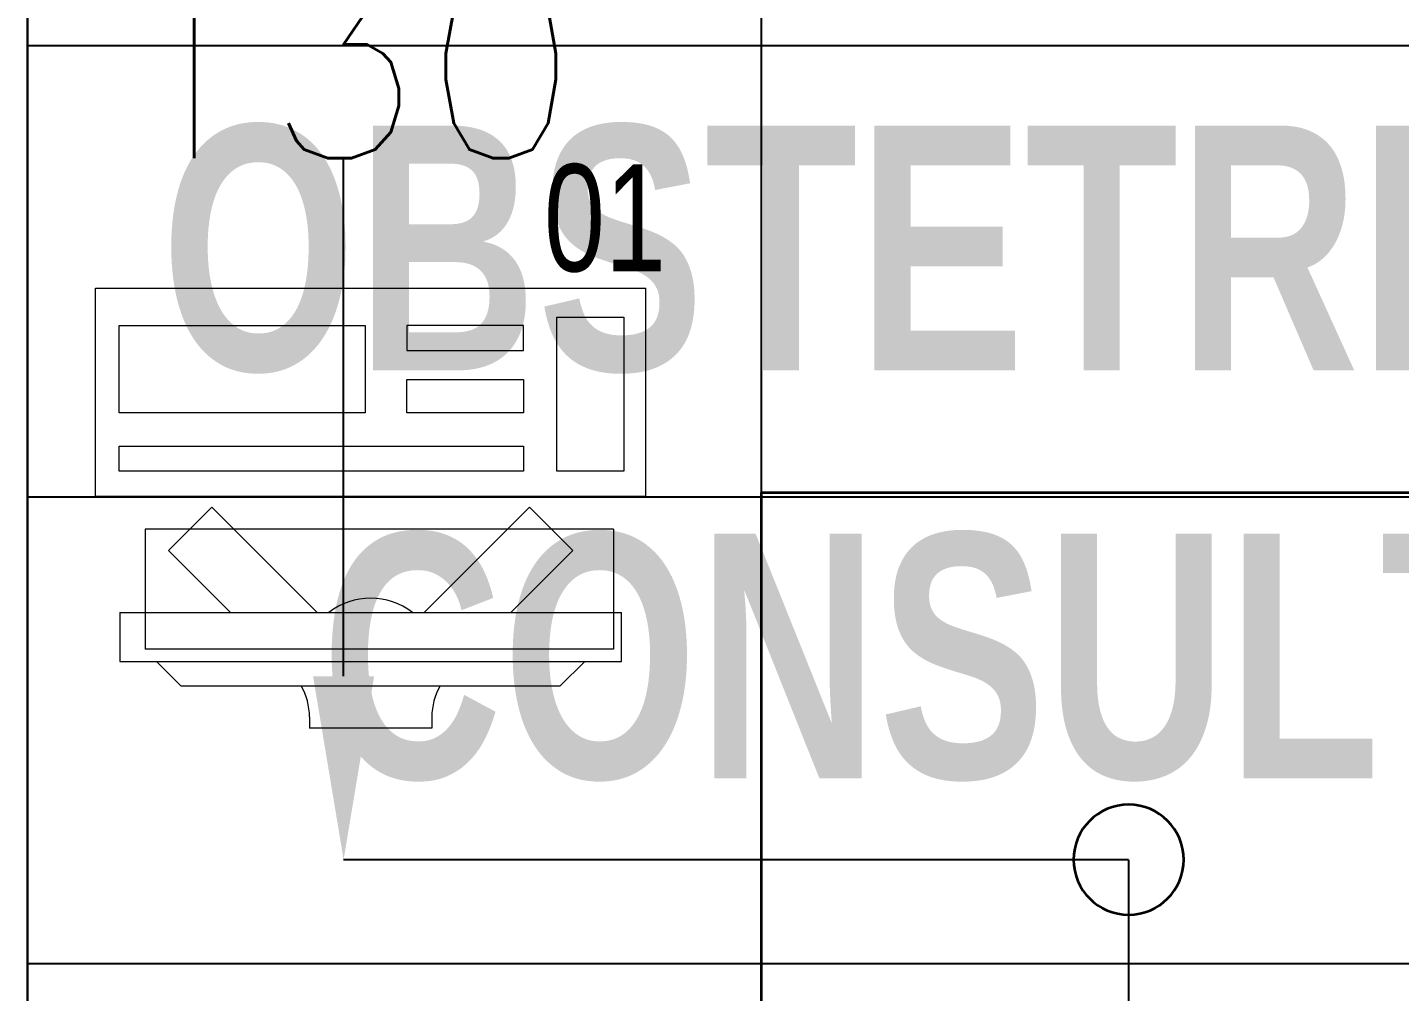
# Model space of a CAD drawing. Extents: x -12260 to 57327, y -29287 to 19916.
# Drawn here: x 25876 to 26997, y -4214 to -3426 of the extents above; entities that cross this region are included whole.
import ezdxf
from ezdxf.enums import TextEntityAlignment as Align

# ---------------------------------------------------------------- set-up
doc = ezdxf.new("R2010")
doc.units = 0
doc.header["$LTSCALE"] = 0.25
doc.linetypes.add('DASHDOT', pattern=[25.4, 12.7, -6.35, 0, -6.35])
for name, color, linetype, lineweight in [('01-First Floor$0$72_EGR_BASE_TEXT', 252, 'Continuous', 5), ('01-First Floor$0$72_EGR_EQP_TAG', 142, 'Continuous', 5), ('01-First Floor$0$LOADING', 253, 'Continuous', 5), ('01-First Floor$0$Walls', 251, 'Continuous', 5), ('E-DIM', 6, 'Continuous', 18), ('E-LITE-CIRC-NUMB', 6, 'Continuous', 25), ('E-LITE-CLNG', 150, 'Continuous', 35), ('E-LITE-CLNG-CNDT', 6, 'DASHDOT', 35), ('E-LITE-CTRL', 6, 'Continuous', 25), ('E-LITE-IDEN', 6, 'Continuous', 25)]:
    doc.layers.add(name, color=color, linetype=linetype, lineweight=lineweight)
doc.layers.add('01-First Floor$0$FALSE CEILING', color=251, linetype='Continuous')
doc.styles.add('01-First Floor$0$X3G_ENTITY_257CFD', font='swisscl.ttf', dxfattribs={"height": 200})
doc.styles.add('01-First Floor$0$X3G_ENTITY_9EC9', font='swisscl.ttf', dxfattribs={"height": 0.2})
doc.styles.add('DC_SIMPLEX', font='SIMPLEX.shx', dxfattribs={"width": 0.7})
doc.styles.get("Standard").update_dxf_attribs({"font": 'romans.shx'})
doc.dimstyles.get("Standard").update_dxf_attribs({"dimtxt": 150, "dimasz": 150, "dimexe": 0.18, "dimexo": 0.0625, "dimgap": 0.09, "dimtad": 0, "dimtih": 1, "dimtoh": 1, "dimdec": 0, "dimlfac": 0.1, "dimzin": 0, "dimdsep": 46, "dimtxsty": 'Standard', "dimcen": 0.09, "dimclrd": 6, "dimadec": 0, "dimazin": 0, "dimtfac": 1, "dimtdec": 0, "dimtofl": 0, "dimtmove": 0, "dimatfit": 3, "dimfxl": 1, "dimtolj": 1, "dimtzin": 0, "dimarcsym": 0})

# ---------------------------------------------------------------- blocks, each defined once
blk = doc.blocks.new('01-First Floor$0$ITCWLS1-P')
at = {"layer": '01-First Floor$0$LOADING'}
for p, q in [((-0.17, 0.45), (-0.17, 0)), ((-0.17, 0.45), (0, 0.45)), ((0, 0.45), (0, 0)), ((-0.2651, 0.43, 0), (-0.3051, 0.43, 0)), ((-0.3051, 0.43, 0), (-0.3051, 0.02, 0)), ((-0.2651, 0.43, 0), (-0.2651, 0.02, 0)), ((-0.1496, 0.4305), (-0.1291, 0.4305)), ((-0.1291, 0.4305), (-0.1291, 0.4089)), ((-0.197, 0.4094), (-0.295, 0.4094)), ((-0.295, 0.0264), (-0.295, 0.4094)), ((-0.197, 0.0264), (-0.197, 0.4094)), ((-0.3251, 0.38, 0), (-0.3051, 0.4, 0)), ((-0.3251, 0.38, 0), (-0.3251, 0.07, 0)), ((-0.3503, 0.275), (-0.3596, 0.275)), ((-0.3596, 0.175), (-0.3596, 0.275)), ((-0.3503, 0.175), (-0.3596, 0.175)), ((-0.3251, 0.07, 0), (-0.3051, 0.05, 0)), ((-0.197, 0.0264), (-0.295, 0.0264)), ((-0.3051, 0.02, 0), (-0.2651, 0.02, 0)), ((-0.17, 0), (0, 0))]:
    blk.add_line(p, q, dxfattribs=at)
at = {"layer": '01-First Floor$0$LOADING', "extrusion": (2.48281e-10, 3.18408e-10, -1)}
for p, q in [((-0.2651, 0.3395), (-0.2144, 0.3902)), ((-0.1791, 0.3548), (-0.2144, 0.3902)), ((-0.2651, 0.2688), (-0.1791, 0.3548))]:
    blk.add_line(p, q, dxfattribs=at)
at = {"layer": '01-First Floor$0$LOADING', "extrusion": (2.48281e-10, -3.18408e-10, -1)}
for p, q in [((-0.2651, 0.1812), (-0.1791, 0.0952)), ((-0.2651, 0.1105), (-0.2144, 0.0598)), ((-0.1791, 0.0952), (-0.2144, 0.0598))]:
    blk.add_line(p, q, dxfattribs=at)
at = {"layer": '01-First Floor$0$LOADING'}
for points in [[(-0.1291, 0.4089), (-0.1291, 0.1), (-0.1496, 0.1), (-0.1496, 0.4305)], [(-0.1496, 0.1), (-0.1496, 0.1), (-0.1496, 0.1), (-0.1496, 0.1), (-0.1496, 0.1), (-0.1496, 0.1), (-0.1496, 0.1), (-0.1496, 0.1), (-0.1496, 0.1)], [(-0.1496, 0.1), (-0.1496, 0.1), (-0.1496, 0.1), (-0.1496, 0.1), (-0.1496, 0.1), (-0.1496, 0.1), (-0.1496, 0.1), (-0.1496, 0.1), (-0.1496, 0.1), (-0.1496, 0.1), (-0.1496, 0.1), (-0.1496, 0.1), (-0.1496, 0.1), (-0.1496, 0.1), (-0.1496, 0.1), (-0.1496, 0.1), (-0.1496, 0.1), (-0.1496, 0.1)], [(-0.1496, 0.1), (-0.1496, 0.1), (-0.1496, 0.1), (-0.1496, 0.1), (-0.1496, 0.1), (-0.1496, 0.1), (-0.1496, 0.1), (-0.1496, 0.1), (-0.1496, 0.1), (-0.1496, 0.1)], [(-0.1496, 0.1), (-0.1496, 0.1), (-0.1496, 0.1), (-0.1496, 0.1), (-0.1496, 0.1), (-0.1496, 0.1), (-0.1496, 0.1)], [(-0.1496, 0.1), (-0.1496, 0.1), (-0.1496, 0.1), (-0.1496, 0.1), (-0.1496, 0.1), (-0.1496, 0.1), (-0.1496, 0.1), (-0.1496, 0.1), (-0.1496, 0.1), (-0.1496, 0.1)], [(-0.1496, 0.1), (-0.1496, 0.1), (-0.1496, 0.1), (-0.1496, 0.1), (-0.1496, 0.1), (-0.1496, 0.1), (-0.1496, 0.1), (-0.1496, 0.1), (-0.1496, 0.1), (-0.1496, 0.1), (-0.1496, 0.1), (-0.1496, 0.1), (-0.1496, 0.1), (-0.1496, 0.1), (-0.1496, 0.1)], [(-0.1496, 0.1), (-0.1496, 0.1), (-0.1496, 0.1), (-0.1496, 0.1), (-0.1496, 0.1), (-0.1496, 0.1), (-0.1496, 0.1), (-0.1496, 0.1), (-0.1496, 0.1), (-0.1496, 0.1)], [(-0.1496, 0.1), (-0.1496, 0.1), (-0.1496, 0.1), (-0.1496, 0.1), (-0.1496, 0.1), (-0.1496, 0.1), (-0.1496, 0.1), (-0.1496, 0.1), (-0.1496, 0.1), (-0.1496, 0.1)], [(-0.1496, 0.1), (-0.1496, 0.1), (-0.1496, 0.1), (-0.1496, 0.1), (-0.1496, 0.1), (-0.1496, 0.1), (-0.1496, 0.1), (-0.1496, 0.1), (-0.1496, 0.1), (-0.1496, 0.1), (-0.1496, 0.1), (-0.1496, 0.1), (-0.1496, 0.1), (-0.1496, 0.1), (-0.1496, 0.1), (-0.1496, 0.1), (-0.1496, 0.1), (-0.1496, 0.1), (-0.1496, 0.1), (-0.1496, 0.1), (-0.1496, 0.1), (-0.1496, 0.1), (-0.1496, 0.1), (-0.1496, 0.1), (-0.1496, 0.1), (-0.1496, 0.1), (-0.1496, 0.1), (-0.1496, 0.1), (-0.1496, 0.1), (-0.1496, 0.1), (-0.1496, 0.1), (-0.1496, 0.1), (-0.1496, 0.1), (-0.1496, 0.1), (-0.1496, 0.1), (-0.1496, 0.1), (-0.1496, 0.1), (-0.1496, 0.1), (-0.1496, 0.1), (-0.1496, 0.1), (-0.1496, 0.1), (-0.1496, 0.1), (-0.1496, 0.1), (-0.1496, 0.1), (-0.1496, 0.1), (-0.1496, 0.1), (-0.1496, 0.1), (-0.1496, 0.1), (-0.1496, 0.1), (-0.1496, 0.1), (-0.1496, 0.1), (-0.1496, 0.1), (-0.1496, 0.1), (-0.1496, 0.1)], [(-0.1496, 0.1), (-0.1496, 0.1), (-0.1496, 0.1), (-0.1496, 0.1), (-0.1496, 0.1), (-0.1496, 0.1), (-0.1496, 0.1), (-0.1496, 0.1), (-0.1496, 0.1), (-0.1496, 0.1), (-0.1496, 0.1), (-0.1496, 0.1), (-0.1496, 0.1), (-0.1496, 0.1), (-0.1496, 0.1), (-0.1496, 0.1), (-0.1496, 0.1), (-0.1496, 0.1), (-0.1496, 0.1), (-0.1496, 0.1), (-0.1496, 0.1), (-0.1496, 0.1), (-0.1496, 0.1), (-0.1496, 0.1), (-0.1496, 0.1), (-0.1496, 0.1), (-0.1496, 0.1), (-0.1496, 0.1), (-0.1496, 0.1), (-0.1496, 0.1), (-0.1496, 0.1), (-0.1496, 0.1), (-0.1496, 0.1), (-0.1496, 0.1), (-0.1496, 0.1), (-0.1496, 0.1), (-0.1496, 0.1), (-0.1496, 0.1), (-0.1496, 0.1), (-0.1496, 0.1), (-0.1496, 0.1), (-0.1496, 0.1), (-0.1496, 0.1), (-0.1496, 0.1), (-0.1496, 0.1), (-0.1496, 0.1), (-0.1496, 0.1), (-0.1496, 0.1), (-0.1496, 0.1), (-0.1496, 0.1), (-0.1496, 0.1), (-0.1496, 0.1), (-0.1496, 0.1), (-0.1496, 0.1), (-0.1496, 0.1), (-0.1496, 0.1), (-0.1496, 0.1), (-0.1496, 0.1), (-0.1496, 0.1), (-0.1496, 0.1), (-0.1496, 0.1), (-0.1496, 0.1), (-0.1496, 0.1), (-0.1496, 0.1), (-0.1496, 0.1), (-0.1496, 0.1), (-0.1496, 0.1), (-0.1496, 0.1), (-0.1496, 0.1), (-0.1496, 0.1), (-0.1496, 0.1), (-0.1496, 0.1), (-0.1496, 0.1), (-0.1496, 0.1), (-0.1496, 0.1), (-0.1496, 0.1), (-0.1496, 0.1), (-0.1496, 0.1), (-0.1496, 0.1), (-0.1496, 0.1), (-0.1496, 0.1), (-0.1496, 0.1), (-0.1496, 0.1), (-0.1496, 0.1), (-0.1496, 0.1), (-0.1496, 0.1), (-0.1496, 0.1), (-0.1496, 0.1), (-0.1496, 0.1)], [(-0.1496, 0.1), (-0.1496, 0.1), (-0.1496, 0.1), (-0.1496, 0.1), (-0.1496, 0.1), (-0.1496, 0.1), (-0.1496, 0.1), (-0.1496, 0.1), (-0.1496, 0.1), (-0.1496, 0.1), (-0.1496, 0.1), (-0.1496, 0.1)], [(-0.1496, 0.1), (-0.1496, 0.1), (-0.1496, 0.1), (-0.1496, 0.1), (-0.1496, 0.1), (-0.1496, 0.1), (-0.1496, 0.1)], [(-0.1496, 0.1), (-0.1496, 0.1), (-0.1496, 0.1), (-0.1496, 0.1), (-0.1496, 0.1), (-0.1496, 0.1), (-0.1496, 0.1), (-0.1496, 0.1), (-0.1496, 0.1), (-0.1496, 0.1), (-0.1496, 0.1), (-0.1496, 0.1), (-0.1496, 0.1), (-0.1496, 0.1), (-0.1496, 0.1), (-0.1496, 0.1), (-0.1496, 0.1)], [(-0.1496, 0.1), (-0.1496, 0.1), (-0.1496, 0.1), (-0.1496, 0.1), (-0.1496, 0.1), (-0.1496, 0.1), (-0.1496, 0.1), (-0.1496, 0.1), (-0.1496, 0.1), (-0.1496, 0.1), (-0.1496, 0.1), (-0.1496, 0.1), (-0.1496, 0.1), (-0.1496, 0.1), (-0.1496, 0.1), (-0.1496, 0.1), (-0.1496, 0.1), (-0.1496, 0.1), (-0.1496, 0.1), (-0.1496, 0.1), (-0.1496, 0.1), (-0.1496, 0.1), (-0.1496, 0.1), (-0.1496, 0.1), (-0.1496, 0.1), (-0.1496, 0.1), (-0.1496, 0.1), (-0.1496, 0.1), (-0.1496, 0.1), (-0.1496, 0.1), (-0.1496, 0.1), (-0.1496, 0.1), (-0.1496, 0.1), (-0.1496, 0.1), (-0.1496, 0.1), (-0.1496, 0.1), (-0.1496, 0.1), (-0.1496, 0.1), (-0.1496, 0.1), (-0.1496, 0.1), (-0.1496, 0.1), (-0.1496, 0.1), (-0.1496, 0.1), (-0.1496, 0.1), (-0.1496, 0.1), (-0.1496, 0.1), (-0.1496, 0.1), (-0.1496, 0.1), (-0.1496, 0.1), (-0.1496, 0.1), (-0.1496, 0.1), (-0.1496, 0.1), (-0.1496, 0.1), (-0.1496, 0.1), (-0.1496, 0.1), (-0.1496, 0.1), (-0.1496, 0.1), (-0.1496, 0.1), (-0.1496, 0.1), (-0.1496, 0.1), (-0.1496, 0.1), (-0.1496, 0.1), (-0.1496, 0.1), (-0.1496, 0.1), (-0.1496, 0.1), (-0.1496, 0.1), (-0.1496, 0.1), (-0.1496, 0.1), (-0.1496, 0.1), (-0.1496, 0.1), (-0.1496, 0.1), (-0.1496, 0.1), (-0.1496, 0.1), (-0.1496, 0.1), (-0.1496, 0.1), (-0.1496, 0.1), (-0.1496, 0.1), (-0.1496, 0.1), (-0.1496, 0.1), (-0.1496, 0.1), (-0.1496, 0.1), (-0.1496, 0.1), (-0.1496, 0.1), (-0.1496, 0.1), (-0.1496, 0.1), (-0.1496, 0.1), (-0.1496, 0.1), (-0.1496, 0.1), (-0.1496, 0.1), (-0.1496, 0.1), (-0.1496, 0.1), (-0.1496, 0.1), (-0.1496, 0.1), (-0.1496, 0.1), (-0.1496, 0.1), (-0.1496, 0.1), (-0.1496, 0.1), (-0.1496, 0.1), (-0.1496, 0.1), (-0.1496, 0.1), (-0.1496, 0.1), (-0.1496, 0.1), (-0.1496, 0.1), (-0.1496, 0.1), (-0.1496, 0.1), (-0.1496, 0.1), (-0.1496, 0.1), (-0.1496, 0.1), (-0.1496, 0.1), (-0.1496, 0.1), (-0.1496, 0.1)], [(-0.1496, 0.1), (-0.1496, 0.1), (-0.1496, 0.1), (-0.1496, 0.1), (-0.1496, 0.1), (-0.1496, 0.1), (-0.1496, 0.1), (-0.1496, 0.1)]]:
    blk.add_lwpolyline(points, dxfattribs=at)
for points in [[(-0.1019, 0.4305), (-0.0304, 0.4305), (-0.0304, 0.2294), (-0.1019, 0.2294)], [(-0.1019, 0.1954), (-0.0747, 0.1954), (-0.0747, 0.1), (-0.1019, 0.1)], [(-0.0304, 0.1954), (-0.0508, 0.1954), (-0.0508, 0.1), (-0.0304, 0.1)], [(-0.1496, 0.1), (-0.1496, 0.1), (-0.1496, 0.1), (-0.1496, 0.1), (-0.1496, 0.1), (-0.1496, 0.1), (-0.1496, 0.1), (-0.1496, 0.1), (-0.1496, 0.1), (-0.1496, 0.1), (-0.1496, 0.1), (-0.1496, 0.1), (-0.1496, 0.1), (-0.1496, 0.1), (-0.1496, 0.1), (-0.1496, 0.1), (-0.1496, 0.1), (-0.1496, 0.1), (-0.1496, 0.1), (-0.1496, 0.1), (-0.1496, 0.1), (-0.1496, 0.1), (-0.1496, 0.1), (-0.1496, 0.1), (-0.1496, 0.1), (-0.1496, 0.1), (-0.1496, 0.1), (-0.1496, 0.1), (-0.1496, 0.1), (-0.1496, 0.1), (-0.1496, 0.1), (-0.1496, 0.1), (-0.1496, 0.1), (-0.1496, 0.1), (-0.1496, 0.1), (-0.1496, 0.1), (-0.1496, 0.1), (-0.1496, 0.1), (-0.1496, 0.1), (-0.1496, 0.1), (-0.1496, 0.1), (-0.1496, 0.1), (-0.1496, 0.1), (-0.1496, 0.1), (-0.1496, 0.1), (-0.1496, 0.1), (-0.1496, 0.1), (-0.1496, 0.1), (-0.1496, 0.1), (-0.1496, 0.1), (-0.1496, 0.1), (-0.1496, 0.1), (-0.1496, 0.1), (-0.1496, 0.1), (-0.1496, 0.1), (-0.1496, 0.1), (-0.1496, 0.1), (-0.1496, 0.1), (-0.1496, 0.1), (-0.1496, 0.1), (-0.1496, 0.1), (-0.1496, 0.1), (-0.1496, 0.1), (-0.1496, 0.1), (-0.1496, 0.1), (-0.1496, 0.1), (-0.1496, 0.1), (-0.1496, 0.1), (-0.1496, 0.1), (-0.1496, 0.1), (-0.1496, 0.1), (-0.1496, 0.1), (-0.1496, 0.1), (-0.1496, 0.1), (-0.1496, 0.1), (-0.1496, 0.1), (-0.1496, 0.1), (-0.1496, 0.1), (-0.1496, 0.1), (-0.1496, 0.1), (-0.1496, 0.1), (-0.1496, 0.1), (-0.1496, 0.1), (-0.1496, 0.1), (-0.1496, 0.1), (-0.1496, 0.1), (-0.1496, 0.1), (-0.1496, 0.1), (-0.1496, 0.1), (-0.1496, 0.1), (-0.1496, 0.1), (-0.1496, 0.1), (-0.1496, 0.1), (-0.1496, 0.1), (-0.1496, 0.1), (-0.1496, 0.1), (-0.1496, 0.1), (-0.1496, 0.1), (-0.1496, 0.1), (-0.1496, 0.1), (-0.1496, 0.1), (-0.1496, 0.1), (-0.1496, 0.1), (-0.1496, 0.1), (-0.1496, 0.1), (-0.1496, 0.1), (-0.1496, 0.1), (-0.1496, 0.1), (-0.1496, 0.1), (-0.1496, 0.1), (-0.1496, 0.1), (-0.1496, 0.1), (-0.1496, 0.1), (-0.1496, 0.1), (-0.1496, 0.1), (-0.1496, 0.1), (-0.1496, 0.1), (-0.1496, 0.1), (-0.1496, 0.1), (-0.1496, 0.1), (-0.1496, 0.1), (-0.1496, 0.1), (-0.1496, 0.1), (-0.1496, 0.1), (-0.1496, 0.1), (-0.1496, 0.1), (-0.1496, 0.1), (-0.1496, 0.1), (-0.1496, 0.1), (-0.1496, 0.1), (-0.1496, 0.1), (-0.1496, 0.1), (-0.1496, 0.1), (-0.1496, 0.1), (-0.1496, 0.1), (-0.1496, 0.1), (-0.1496, 0.1), (-0.1496, 0.1), (-0.1496, 0.1), (-0.1496, 0.1), (-0.1496, 0.1), (-0.1496, 0.1), (-0.1496, 0.1), (-0.1496, 0.1), (-0.1496, 0.1), (-0.1496, 0.1), (-0.1496, 0.1), (-0.1496, 0.1), (-0.1496, 0.1), (-0.1496, 0.1), (-0.1496, 0.1), (-0.1496, 0.1), (-0.1496, 0.1), (-0.1496, 0.1), (-0.1496, 0.1), (-0.1496, 0.1), (-0.1496, 0.1), (-0.1496, 0.1), (-0.1496, 0.1), (-0.1496, 0.1), (-0.1496, 0.1), (-0.1496, 0.1), (-0.1496, 0.1), (-0.1496, 0.1), (-0.1496, 0.1), (-0.1496, 0.1), (-0.1496, 0.1), (-0.1496, 0.1), (-0.1496, 0.1), (-0.1496, 0.1), (-0.1496, 0.1), (-0.1496, 0.1), (-0.1496, 0.1), (-0.1496, 0.1), (-0.1496, 0.1), (-0.1496, 0.1), (-0.1496, 0.1), (-0.1496, 0.1), (-0.1496, 0.1), (-0.1496, 0.1), (-0.1496, 0.1), (-0.1496, 0.1), (-0.1496, 0.1), (-0.1496, 0.1), (-0.1496, 0.1), (-0.1496, 0.1), (-0.1496, 0.1), (-0.1496, 0.1), (-0.1496, 0.1), (-0.1496, 0.1), (-0.1496, 0.1), (-0.1496, 0.1), (-0.1496, 0.1), (-0.1496, 0.1), (-0.1496, 0.1), (-0.1496, 0.1), (-0.1496, 0.1), (-0.1496, 0.1), (-0.1496, 0.1), (-0.1496, 0.1), (-0.1496, 0.1), (-0.1496, 0.1), (-0.1496, 0.1), (-0.1496, 0.1), (-0.1496, 0.1), (-0.1496, 0.1), (-0.1496, 0.1), (-0.1496, 0.1), (-0.1496, 0.1), (-0.1496, 0.1), (-0.1496, 0.1), (-0.1496, 0.1), (-0.1496, 0.1), (-0.1496, 0.1), (-0.1496, 0.1), (-0.1496, 0.1), (-0.1496, 0.1), (-0.1496, 0.1), (-0.1496, 0.1), (-0.1496, 0.1), (-0.1496, 0.1), (-0.1496, 0.1), (-0.1496, 0.1), (-0.1496, 0.1), (-0.1496, 0.1), (-0.1496, 0.1), (-0.1496, 0.1), (-0.1496, 0.1), (-0.1496, 0.1), (-0.1496, 0.1), (-0.1496, 0.1), (-0.1496, 0.1), (-0.1496, 0.1), (-0.1496, 0.1), (-0.1496, 0.1), (-0.1496, 0.1), (-0.1496, 0.1), (-0.1496, 0.1), (-0.1496, 0.1), (-0.1496, 0.1), (-0.1496, 0.1), (-0.1496, 0.1), (-0.1496, 0.1), (-0.1496, 0.1), (-0.1496, 0.1), (-0.1496, 0.1), (-0.1496, 0.1), (-0.1496, 0.1), (-0.1496, 0.1), (-0.1496, 0.1), (-0.1496, 0.1), (-0.1496, 0.1), (-0.1496, 0.1), (-0.1496, 0.1), (-0.1496, 0.1), (-0.1496, 0.1), (-0.1496, 0.1), (-0.1496, 0.1), (-0.1496, 0.1), (-0.1496, 0.1), (-0.1496, 0.1), (-0.1496, 0.1), (-0.1496, 0.1), (-0.1496, 0.1), (-0.1496, 0.1), (-0.1496, 0.1), (-0.1496, 0.1), (-0.1496, 0.1), (-0.1496, 0.1), (-0.1496, 0.1), (-0.1496, 0.1), (-0.1496, 0.1), (-0.1496, 0.1), (-0.1496, 0.1), (-0.1496, 0.1), (-0.1496, 0.1), (-0.1496, 0.1)], [(-0.1496, 0.1), (-0.1496, 0.1), (-0.1496, 0.1), (-0.1496, 0.1), (-0.1496, 0.1), (-0.1496, 0.1), (-0.1496, 0.1), (-0.1496, 0.1), (-0.1496, 0.1), (-0.1496, 0.1), (-0.1496, 0.1), (-0.1496, 0.1), (-0.1496, 0.1), (-0.1496, 0.1), (-0.1496, 0.1), (-0.1496, 0.1), (-0.1496, 0.1), (-0.1496, 0.1), (-0.1496, 0.1), (-0.1496, 0.1), (-0.1496, 0.1), (-0.1496, 0.1), (-0.1496, 0.1), (-0.1496, 0.1), (-0.1496, 0.1), (-0.1496, 0.1), (-0.1496, 0.1), (-0.1496, 0.1), (-0.1496, 0.1), (-0.1496, 0.1), (-0.1496, 0.1), (-0.1496, 0.1), (-0.1496, 0.1), (-0.1496, 0.1), (-0.1496, 0.1), (-0.1496, 0.1), (-0.1496, 0.1), (-0.1496, 0.1), (-0.1496, 0.1), (-0.1496, 0.1), (-0.1496, 0.1), (-0.1496, 0.1), (-0.1496, 0.1), (-0.1496, 0.1), (-0.1496, 0.1), (-0.1496, 0.1), (-0.1496, 0.1), (-0.1496, 0.1), (-0.1496, 0.1), (-0.1496, 0.1), (-0.1496, 0.1), (-0.1496, 0.1), (-0.1496, 0.1), (-0.1496, 0.1), (-0.1496, 0.1), (-0.1496, 0.1), (-0.1496, 0.1), (-0.1496, 0.1), (-0.1496, 0.1), (-0.1496, 0.1), (-0.1496, 0.1), (-0.1496, 0.1), (-0.1496, 0.1), (-0.1496, 0.1), (-0.1496, 0.1), (-0.1496, 0.1), (-0.1496, 0.1), (-0.1496, 0.1), (-0.1496, 0.1), (-0.1496, 0.1), (-0.1496, 0.1), (-0.1496, 0.1), (-0.1496, 0.1), (-0.1496, 0.1), (-0.1496, 0.1), (-0.1496, 0.1), (-0.1496, 0.1), (-0.1496, 0.1), (-0.1496, 0.1), (-0.1496, 0.1), (-0.1496, 0.1), (-0.1496, 0.1), (-0.1496, 0.1), (-0.1496, 0.1), (-0.1496, 0.1), (-0.1496, 0.1), (-0.1496, 0.1), (-0.1496, 0.1), (-0.1496, 0.1), (-0.1496, 0.1), (-0.1496, 0.1), (-0.1496, 0.1), (-0.1496, 0.1), (-0.1496, 0.1), (-0.1496, 0.1), (-0.1496, 0.1), (-0.1496, 0.1), (-0.1496, 0.1), (-0.1496, 0.1), (-0.1496, 0.1), (-0.1496, 0.1), (-0.1496, 0.1), (-0.1496, 0.1), (-0.1496, 0.1), (-0.1496, 0.1), (-0.1496, 0.1), (-0.1496, 0.1), (-0.1496, 0.1), (-0.1496, 0.1), (-0.1496, 0.1), (-0.1496, 0.1), (-0.1496, 0.1), (-0.1496, 0.1), (-0.1496, 0.1), (-0.1496, 0.1), (-0.1496, 0.1), (-0.1496, 0.1), (-0.1496, 0.1), (-0.1496, 0.1), (-0.1496, 0.1), (-0.1496, 0.1), (-0.1496, 0.1), (-0.1496, 0.1), (-0.1496, 0.1), (-0.1496, 0.1), (-0.1496, 0.1), (-0.1496, 0.1), (-0.1496, 0.1), (-0.1496, 0.1), (-0.1496, 0.1), (-0.1496, 0.1), (-0.1496, 0.1), (-0.1496, 0.1), (-0.1496, 0.1), (-0.1496, 0.1), (-0.1496, 0.1), (-0.1496, 0.1), (-0.1496, 0.1), (-0.1496, 0.1), (-0.1496, 0.1), (-0.1496, 0.1), (-0.1496, 0.1), (-0.1496, 0.1), (-0.1496, 0.1), (-0.1496, 0.1), (-0.1496, 0.1), (-0.1496, 0.1), (-0.1496, 0.1), (-0.1496, 0.1), (-0.1496, 0.1), (-0.1496, 0.1), (-0.1496, 0.1), (-0.1496, 0.1), (-0.1496, 0.1), (-0.1496, 0.1), (-0.1496, 0.1), (-0.1496, 0.1), (-0.1496, 0.1), (-0.1496, 0.1), (-0.1496, 0.1), (-0.1496, 0.1), (-0.1496, 0.1), (-0.1496, 0.1), (-0.1496, 0.1), (-0.1496, 0.1), (-0.1496, 0.1), (-0.1496, 0.1), (-0.1496, 0.1), (-0.1496, 0.1), (-0.1496, 0.1), (-0.1496, 0.1), (-0.1496, 0.1), (-0.1496, 0.1), (-0.1496, 0.1), (-0.1496, 0.1), (-0.1496, 0.1), (-0.1496, 0.1), (-0.1496, 0.1), (-0.1496, 0.1), (-0.1496, 0.1), (-0.1496, 0.1), (-0.1496, 0.1), (-0.1496, 0.1), (-0.1496, 0.1), (-0.1496, 0.1), (-0.1496, 0.1), (-0.1496, 0.1), (-0.1496, 0.1), (-0.1496, 0.1), (-0.1496, 0.1), (-0.1496, 0.1), (-0.1496, 0.1), (-0.1496, 0.1), (-0.1496, 0.1), (-0.1496, 0.1), (-0.1496, 0.1), (-0.1496, 0.1), (-0.1496, 0.1), (-0.1496, 0.1), (-0.1496, 0.1), (-0.1496, 0.1), (-0.1496, 0.1), (-0.1496, 0.1), (-0.1496, 0.1), (-0.1496, 0.1), (-0.1496, 0.1), (-0.1496, 0.1), (-0.1496, 0.1), (-0.1496, 0.1), (-0.1496, 0.1), (-0.1496, 0.1), (-0.1496, 0.1), (-0.1496, 0.1), (-0.1496, 0.1)], [(-0.1496, 0.1), (-0.1496, 0.1), (-0.1496, 0.1), (-0.1496, 0.1), (-0.1496, 0.1), (-0.1496, 0.1), (-0.1496, 0.1), (-0.1496, 0.1), (-0.1496, 0.1), (-0.1496, 0.1), (-0.1496, 0.1), (-0.1496, 0.1), (-0.1496, 0.1), (-0.1496, 0.1), (-0.1496, 0.1), (-0.1496, 0.1), (-0.1496, 0.1), (-0.1496, 0.1), (-0.1496, 0.1), (-0.1496, 0.1), (-0.1496, 0.1), (-0.1496, 0.1), (-0.1496, 0.1), (-0.1496, 0.1), (-0.1496, 0.1), (-0.1496, 0.1), (-0.1496, 0.1), (-0.1496, 0.1), (-0.1496, 0.1), (-0.1496, 0.1), (-0.1496, 0.1), (-0.1496, 0.1), (-0.1496, 0.1), (-0.1496, 0.1), (-0.1496, 0.1), (-0.1496, 0.1), (-0.1496, 0.1), (-0.1496, 0.1), (-0.1496, 0.1), (-0.1496, 0.1), (-0.1496, 0.1), (-0.1496, 0.1), (-0.1496, 0.1), (-0.1496, 0.1), (-0.1496, 0.1), (-0.1496, 0.1), (-0.1496, 0.1), (-0.1496, 0.1), (-0.1496, 0.1), (-0.1496, 0.1), (-0.1496, 0.1), (-0.1496, 0.1), (-0.1496, 0.1), (-0.1496, 0.1), (-0.1496, 0.1), (-0.1496, 0.1), (-0.1496, 0.1), (-0.1496, 0.1), (-0.1496, 0.1), (-0.1496, 0.1), (-0.1496, 0.1), (-0.1496, 0.1), (-0.1496, 0.1), (-0.1496, 0.1), (-0.1496, 0.1), (-0.1496, 0.1), (-0.1496, 0.1), (-0.1496, 0.1), (-0.1496, 0.1), (-0.1496, 0.1), (-0.1496, 0.1), (-0.1496, 0.1), (-0.1496, 0.1), (-0.1496, 0.1), (-0.1496, 0.1), (-0.1496, 0.1), (-0.1496, 0.1), (-0.1496, 0.1), (-0.1496, 0.1), (-0.1496, 0.1), (-0.1496, 0.1), (-0.1496, 0.1), (-0.1496, 0.1), (-0.1496, 0.1), (-0.1496, 0.1), (-0.1496, 0.1), (-0.1496, 0.1), (-0.1496, 0.1), (-0.1496, 0.1), (-0.1496, 0.1), (-0.1496, 0.1), (-0.1496, 0.1), (-0.1496, 0.1), (-0.1496, 0.1), (-0.1496, 0.1), (-0.1496, 0.1), (-0.1496, 0.1), (-0.1496, 0.1), (-0.1496, 0.1), (-0.1496, 0.1), (-0.1496, 0.1), (-0.1496, 0.1), (-0.1496, 0.1), (-0.1496, 0.1), (-0.1496, 0.1), (-0.1496, 0.1), (-0.1496, 0.1), (-0.1496, 0.1), (-0.1496, 0.1), (-0.1496, 0.1), (-0.1496, 0.1), (-0.1496, 0.1), (-0.1496, 0.1), (-0.1496, 0.1), (-0.1496, 0.1), (-0.1496, 0.1), (-0.1496, 0.1), (-0.1496, 0.1), (-0.1496, 0.1), (-0.1496, 0.1), (-0.1496, 0.1), (-0.1496, 0.1), (-0.1496, 0.1), (-0.1496, 0.1), (-0.1496, 0.1), (-0.1496, 0.1), (-0.1496, 0.1), (-0.1496, 0.1), (-0.1496, 0.1), (-0.1496, 0.1), (-0.1496, 0.1), (-0.1496, 0.1), (-0.1496, 0.1), (-0.1496, 0.1), (-0.1496, 0.1), (-0.1496, 0.1), (-0.1496, 0.1), (-0.1496, 0.1), (-0.1496, 0.1), (-0.1496, 0.1), (-0.1496, 0.1), (-0.1496, 0.1), (-0.1496, 0.1), (-0.1496, 0.1), (-0.1496, 0.1), (-0.1496, 0.1), (-0.1496, 0.1), (-0.1496, 0.1), (-0.1496, 0.1), (-0.1496, 0.1), (-0.1496, 0.1), (-0.1496, 0.1), (-0.1496, 0.1), (-0.1496, 0.1), (-0.1496, 0.1), (-0.1496, 0.1), (-0.1496, 0.1), (-0.1496, 0.1), (-0.1496, 0.1), (-0.1496, 0.1), (-0.1496, 0.1), (-0.1496, 0.1), (-0.1496, 0.1), (-0.1496, 0.1), (-0.1496, 0.1), (-0.1496, 0.1), (-0.1496, 0.1), (-0.1496, 0.1), (-0.1496, 0.1), (-0.1496, 0.1), (-0.1496, 0.1), (-0.1496, 0.1), (-0.1496, 0.1), (-0.1496, 0.1), (-0.1496, 0.1), (-0.1496, 0.1), (-0.1496, 0.1), (-0.1496, 0.1), (-0.1496, 0.1), (-0.1496, 0.1), (-0.1496, 0.1), (-0.1496, 0.1), (-0.1496, 0.1), (-0.1496, 0.1), (-0.1496, 0.1), (-0.1496, 0.1), (-0.1496, 0.1), (-0.1496, 0.1), (-0.1496, 0.1), (-0.1496, 0.1), (-0.1496, 0.1), (-0.1496, 0.1), (-0.1496, 0.1), (-0.1496, 0.1), (-0.1496, 0.1), (-0.1496, 0.1), (-0.1496, 0.1), (-0.1496, 0.1), (-0.1496, 0.1), (-0.1496, 0.1), (-0.1496, 0.1), (-0.1496, 0.1), (-0.1496, 0.1), (-0.1496, 0.1), (-0.1496, 0.1), (-0.1496, 0.1), (-0.1496, 0.1), (-0.1496, 0.1), (-0.1496, 0.1), (-0.1496, 0.1), (-0.1496, 0.1), (-0.1496, 0.1), (-0.1496, 0.1), (-0.1496, 0.1), (-0.1496, 0.1), (-0.1496, 0.1), (-0.1496, 0.1), (-0.1496, 0.1), (-0.1496, 0.1)], [(-0.1496, 0.0727), (-0.0236, 0.0727), (-0.0236, 0.0182), (-0.1496, 0.0182)]]:
    blk.add_lwpolyline(points, close=True, dxfattribs=at)
for centre, radius, start, end in [((-0.3503, 0.325), 0.05, 270, 300.3093), ((-0.3089, 0.225), 0.0556, 321.9431, 38.0569), ((-0.3503, 0.125), 0.05, 59.6907, 90)]:
    blk.add_arc(centre, radius, start, end, dxfattribs=at)
blk = doc.blocks.new('01-First Floor')
at = {"layer": '01-First Floor$0$FALSE CEILING', "linetype": 'Continuous'}
for p, q in [((26476, -6810), (26476, -2810)), ((25876, -3810), (29376, -3810))]:
    blk.add_line(p, q, dxfattribs=at)
at = {"layer": '01-First Floor$0$FALSE CEILING'}
blk.add_lwpolyline([(29376, -6810), (25876, -6810), (25876, -2810), (29376, -2810)], close=True, dxfattribs=at)
at = {"layer": '01-First Floor$0$FALSE CEILING', "elevation": -0.1}
blk.add_lwpolyline([(25876, -3441.4), (25876, -4191.4), (27376, -4191.4), (27376, -3441.4)], close=True, dxfattribs=at)
at = {"layer": '01-First Floor$0$LOADING', "elevation": -0.1}
blk.add_lwpolyline([(25876, -3441.4), (25876, -4191.4), (27376, -4191.4), (27376, -3441.4)], close=True, dxfattribs=at)
at = {"layer": '01-First Floor$0$Walls'}
blk.add_line((25876, -2810), (25876, -5730), dxfattribs=at)
at = {"layer": '01-First Floor$0$LOADING', "extrusion": (-1.93991e-16, 8.01373e-06, 1), "xscale": 1000.000000000013, "yscale": 1000.000000000013, "zscale": 1000.000000000013, "rotation": 90.00000000000001}
blk.add_blockref('01-First Floor$0$ITCWLS1-P', (26381.5, -3639.5, -0.1), dxfattribs=at)
at = {"layer": '01-First Floor$0$72_EGR_BASE_TEXT', "insert": (27733.3, -3506.6), "char_height": 200, "width": 3714.666, "attachment_point": 2, "style": '01-First Floor$0$X3G_ENTITY_9EC9'}
blk.add_mtext('{\\fSwis721 LtCn BT|b1|i0|c0|p34;OBSTETRICS AND GYNAECOLOGY CONSULTATION / EXAMINATION ROOM}', dxfattribs=at)
at = {"layer": '01-First Floor$0$72_EGR_EQP_TAG', "insert": (26348, -3538.2, -0.1), "char_height": 87.47, "attachment_point": 2, "style": '01-First Floor$0$X3G_ENTITY_257CFD'}
blk.add_mtext('01', dxfattribs=at)
blk = doc.blocks.new('*U16')
blk.add_lwpolyline([(-300, 300), (-300, -300), (300, -300), (300, 300)], close=True)
blk.add_circle((0, 0), 45)
at = {"layer": 'E-LITE-CIRC-NUMB', "style": 'DC_SIMPLEX', "width": 0.7, "flags": 8}
blk.add_attdef('CIRCUIT', text='', height=200, rotation=0, dxfattribs=at).set_placement((-473.9, 300), align=Align.RIGHT)
at = {"layer": 'E-LITE-CTRL', "style": 'DC_SIMPLEX', "width": 0.7, "flags": 8}
blk.add_attdef('CONTROL', (1118.9, -935), '', height=200, rotation=360, dxfattribs=at)
at = {"layer": 'E-LITE-IDEN', "style": 'DC_SIMPLEX', "width": 0.7, "flags": 8}
blk.add_attdef('TYPE', (460.4, 457.6), '', height=200, rotation=360, dxfattribs=at)
blk = doc.blocks.new('*D145')
at = {"layer": 'Defpoints', "color": 0}
for p in [(26134.4, -2810), (26776, -2810), (26776, -4106.6)]:
    blk.add_point(p, dxfattribs=at)
at = {"layer": 'E-DIM', "color": 0, "lineweight": -2, "transparency": 16777216}
for p, q in [((26775.9, -2810), (26134.2, -2810)), ((26775.9, -4106.6), (26134.2, -4106.6))]:
    blk.add_line(p, q, dxfattribs=at)
at = {"layer": 'E-DIM', "color": 6, "lineweight": -2, "transparency": 16777216}
for p, q in [((26134.4, -2960), (26134.4, -3383.2)), ((26134.4, -3956.6), (26134.4, -3533.4))]:
    blk.add_line(p, q, dxfattribs=at)
at = {"layer": 'E-DIM', "color": 6, "transparency": 16777216}
for points in [[(26109.4, -2960), (26159.4, -2960), (26134.4, -2810)], [(26109.4, -3956.6), (26159.4, -3956.6), (26134.4, -4106.6)]]:
    blk.add_solid(points, dxfattribs=at)
at = {"layer": 'E-DIM', "color": 7, "transparency": 16777216, "insert": (26134.4, -3458.3), "char_height": 150, "attachment_point": 5}
blk.add_mtext('\\A1;130', dxfattribs=at)
blk = doc.blocks.new('*D146')
at = {"layer": 'Defpoints', "color": 0}
for p in [(25876, -2810), (26776, -4106.6), (25876, -4704.1)]:
    blk.add_point(p, dxfattribs=at)
at = {"layer": 'E-DIM', "color": 0, "lineweight": -2, "transparency": 16777216}
for p, q in [((25876, -2810.1), (25876, -4704.3)), ((26776, -4106.6), (26776, -4704.3))]:
    blk.add_line(p, q, dxfattribs=at)
at = {"layer": 'E-DIM', "color": 6, "lineweight": -2, "transparency": 16777216}
for p, q in [((26026, -4704.1), (26204.5, -4704.1)), ((26626, -4704.1), (26447.5, -4704.1))]:
    blk.add_line(p, q, dxfattribs=at)
at = {"layer": 'E-DIM', "color": 6, "transparency": 16777216}
for points in [[(26026, -4679.1), (26026, -4729.1), (25876, -4704.1)], [(26626, -4679.1), (26626, -4729.1), (26776, -4704.1)]]:
    blk.add_solid(points, dxfattribs=at)
at = {"layer": 'E-DIM', "color": 7, "transparency": 16777216, "insert": (26326, -4704.1), "char_height": 150, "attachment_point": 5}
blk.add_mtext('\\A1;90', dxfattribs=at)

msp = doc.modelspace()

# ---------------------------------------------------------------- block references
at = {"layer": 'E-LITE-CLNG'}
ref = msp.add_blockref('*U16', (26776, -4106.6), dxfattribs=dict(at, xscale=-1))
ref.add_attrib('TYPE', 'LD1', (27169.5, -3802.1), dxfattribs={"layer": 'E-LITE-IDEN', "height": 200, "rotation": 0, "style": 'DC_SIMPLEX', "width": 0.7, "flags": 8})
at = {"layer": 'E-LITE-CLNG-CNDT'}
msp.add_blockref('01-First Floor', (0, 0), dxfattribs=at)

# ---------------------------------------------------------------- dimensions: what is measured, and where the dimension line sits
at = {"layer": 'E-DIM'}
dim = msp.add_linear_dim(base=(25876, -4704.1), p1=(26776, -4106.6), p2=(25876, -2810), dimstyle='Standard', override={"dimclrt": 7}, dxfattribs=at)
dim.commit()
dim.dimension.update_dxf_attribs({"geometry": '*D146', "text_midpoint": (26326, -4704.1)})
dim = msp.add_linear_dim(base=(26134.4, -2810), p1=(26776, -4106.6), p2=(26776, -2810), angle=90, dimstyle='Standard', override={"dimclrt": 7}, dxfattribs=at)
dim.commit()
dim.dimension.update_dxf_attribs({"geometry": '*D145', "text_midpoint": (26134.4, -3458.3)})

doc.saveas('drawing.dxf')
